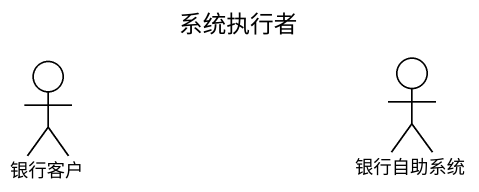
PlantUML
@startuml
title 系统执行者
actor 银行客户
actor 银行自助系统
@enduml
